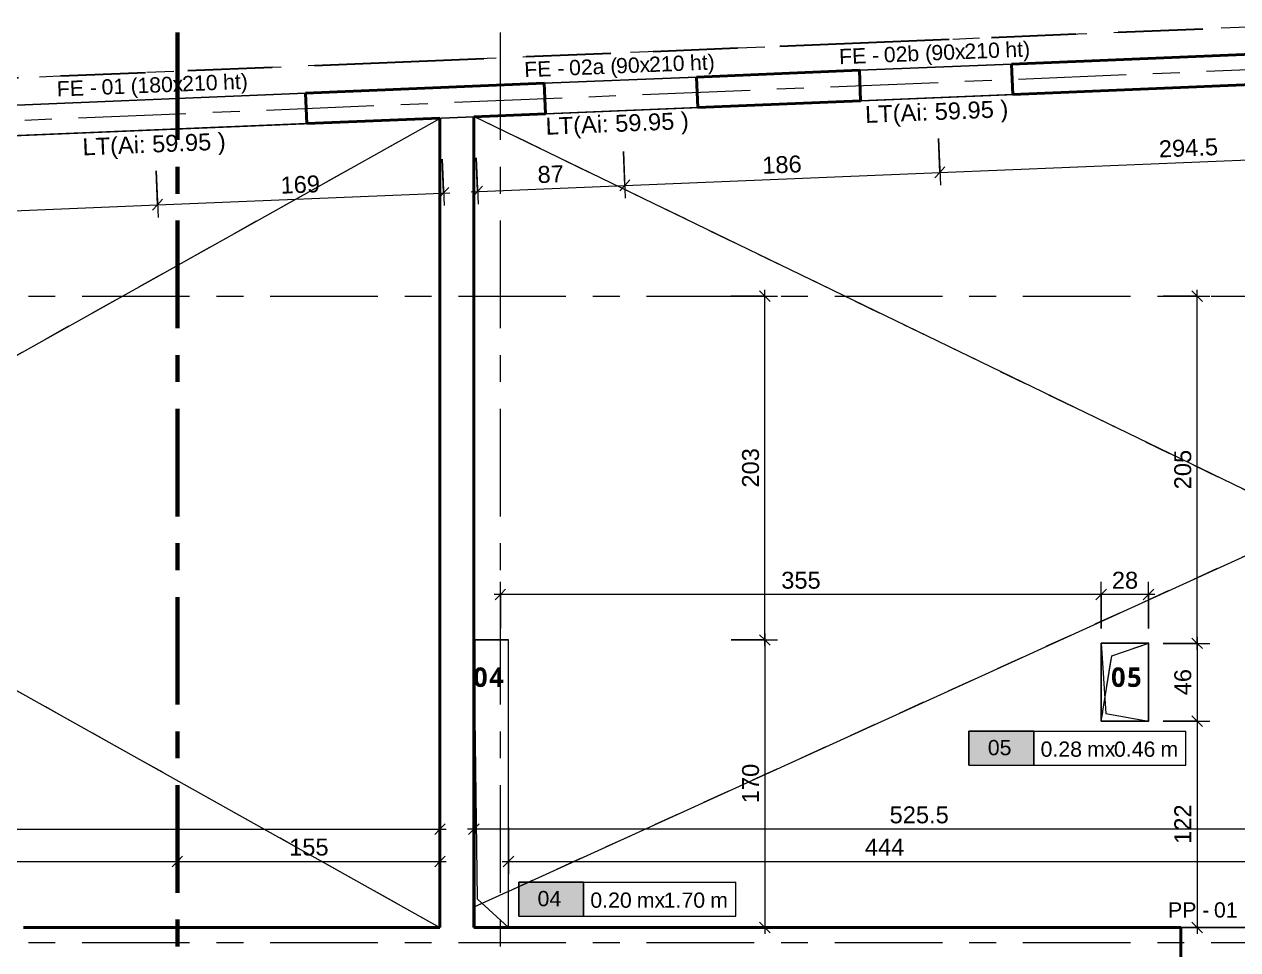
# Model space of a CAD drawing. Header units: metres. Extents: x 399 to 3028, y -427 to 863.
# Drawn here: x 412.21 to 419.37, y -388.79 to -383.32 of the extents above; entities that cross this region are included whole.
import ezdxf

# ---------------------------------------------------------------- set-up
doc = ezdxf.new("R2010")
doc.units = ezdxf.units.M
for name, pattern in [('Double tiret', [2.75, 1, -0.25, 0.5, -0.25, 0.5, -0.25]), ('Ligne de quadrillage', [1.11125, 0.635, -0.15875, 0.15875, -0.15875]), ('Tiret', [0.3175, 0.15875, -0.15875])]:
    doc.linetypes.add(name, pattern=pattern)
for name, color, linetype, lineweight in [('02-Gaines numerotées_Stylo_No__83', 7, 'Continuous', 18), ('A-ANNO-DIMS', 211, 'Continuous', 9), ('A-ANNO-DIMS-50', 211, 'Continuous', 9), ('A-DETL', 90, 'Continuous', 18), ('A-DETL-GENF', 92, 'Continuous', 18), ('A-DOOR-IDEN', 31, 'Continuous', 18), ('A-FLOR', 192, 'Continuous', 18), ('A-GENM', 13, 'Continuous', 18), ('A-GENM-IDEN', 13, 'Continuous', 18), ('A-GLAZ-IDEN', 152, 'Continuous', 18), ('A-WALL', 113, 'Continuous', 18), ('G-ANNO-DIMS', 111, 'Continuous', 9), ('L-SITE', 91, 'Double tiret', 35), ('R_1 - Openings_dwg', 8, 'Continuous', 18), ('S-GRID', 1, 'Continuous', 9)]:
    doc.layers.add(name, color=color, linetype=linetype, lineweight=lineweight)
doc.styles.add('Arial', font='arial.ttf', dxfattribs={"height": 0.1})
doc.styles.add('Arial_6', font='arial.ttf', dxfattribs={"height": 0.09})
doc.styles.add('Malgun Gothic Semilight_B', font='', dxfattribs={"height": 0.115})
doc.styles.get('Malgun Gothic Semilight_B').set_extended_font_data('Malgun Gothic Semilight', bold=True)
doc.dimstyles.new('AES-_COTATION_1_50', dxfattribs={"dimscale": 0.3048, "dimtxt": 0.102026, "dimasz": 0.205052, "dimexe": 0.246063, "dimexo": 0.0625, "dimgap": 0.016404, "dimtad": 1, "dimdec": 1, "dimlfac": 100, "dimrnd": 0.5, "dimdsep": 46, "dimtxsty": 'Arial', "dimblk1": 'OBLIQUE', "dimblk2": 'OBLIQUE', "dimsah": 1, "dimcen": 0.09, "dimdle": 0.123031, "dimazin": 0, "dimtfac": 1, "dimtdec": 4, "dimtix": 1, "dimtmove": 0, "dimatfit": 3, "dimfxl": 0.656168, "dimfxlon": 1, "dimtvp": 1, "dimtolj": 1, "dimtzin": 0, "dimarcsym": 2})
doc.dimstyles.new('AES-_COTATION_1_50_2', dxfattribs={"dimscale": 0.3048, "dimtxt": 0.102026, "dimasz": 0.205052, "dimexe": 0.246063, "dimexo": 0.0625, "dimgap": 0.016404, "dimtad": 1, "dimdec": 1, "dimlfac": 100, "dimrnd": 0.5, "dimdsep": 46, "dimtxsty": 'Arial', "dimblk1": 'OBLIQUE', "dimblk2": 'OBLIQUE', "dimsah": 1, "dimcen": 0.09, "dimdle": 0.123031, "dimazin": 0, "dimtfac": 1, "dimtdec": 4, "dimtix": 1, "dimtmove": 0, "dimatfit": 3, "dimfxl": 0.656168, "dimfxlon": 1, "dimtvp": 1, "dimtolj": 1, "dimtzin": 0, "dimarcsym": 2})
doc.dimstyles.new('AES-_COTATION_1_50_3', dxfattribs={"dimscale": 0.3048, "dimtxt": 0.102026, "dimasz": 0.205052, "dimexe": 0.246063, "dimexo": 0.0625, "dimgap": 0.016404, "dimtad": 1, "dimdec": 1, "dimlfac": 100, "dimrnd": 0.5, "dimdsep": 46, "dimtxsty": 'Arial', "dimblk1": 'OBLIQUE', "dimblk2": 'OBLIQUE', "dimsah": 1, "dimcen": 0.09, "dimdle": 0.123031, "dimazin": 0, "dimtfac": 1, "dimtdec": 4, "dimtix": 1, "dimtmove": 0, "dimatfit": 3, "dimfxl": 0.656168, "dimfxlon": 1, "dimtvp": 1, "dimtolj": 1, "dimtzin": 0, "dimarcsym": 2})

# ---------------------------------------------------------------- blocks, each defined once
blk = doc.blocks.new('VAU_Réservation_Rectangulaire1 - VAU_Réservation_Rectangulaire-1301285-AES_EXE_BET_TZ_R_1_COF_0100-Plan coffrage PH R_1 Diffusion')
at = {"layer": 'A-DETL-GENF'}
for p, q in [((-0.14, 0.23), (-0.14, -0.23)), ((-0.14, 0.23), (0.14, 0.23)), ((0.14, 0.23), (-0.14, 0.23)), ((-0.14, 0.23), (-0.14, -0.23)), ((-0.112, 0.184), (0.14, 0.23)), ((0.14, 0.23), (0.14, -0.23)), ((-0.14, -0.23), (-0.112, 0.184)), ((-0.14, -0.23), (0.14, -0.23))]:
    blk.add_line(p, q, dxfattribs=at)
blk = doc.blocks.new('VAU_Réservation_Rectangulaire1 - VAU_Réservation_Rectangulaire-1301373-AES_EXE_BET_TZ_R_1_COF_0100-Plan coffrage PH R_1 Diffusion')
at = {"layer": 'A-DETL-GENF'}
for p, q in [((-0.1024, 0.8488), (0.1024, 0.8488)), ((0.1024, 0.8488), (-0.1024, 0.8488)), ((-0.1024, 0.8487), (-0.1024, -0.8488)), ((-0.1024, 0.8487), (-0.1024, -0.8488)), ((-0.0819, 0.679), (0.1022, 0.8487)), ((0.1024, 0.8487), (0.1024, -0.8488)), ((-0.1023, -0.8479), (-0.0819, 0.679)), ((-0.1024, -0.8488), (-0.1023, -0.8479)), ((-0.1023, -0.8488), (0.1024, -0.8488))]:
    blk.add_line(p, q, dxfattribs=at)
at = {"layer": 'A-GENM', "linetype": 'Tiret'}
blk.add_line((0.1023, 0.8487), (0.1024, 0.8488), dxfattribs=at)
blk = doc.blocks.new('Family - ___-883270-AES_EXE_BET_TZ_R_1_COF_0100-Plan coffrage PH R_1 Diffusion')
at = {"layer": 'A-DETL', "linetype": 'Tiret'}
blk.add_line((506.4718, -331.0937), (441.0484, -340.5755), dxfattribs=at)
at = {"layer": 'L-SITE'}
blk.add_line((506.4718, -331.0937), (441.0484, -340.5755), dxfattribs=at)
blk = doc.blocks.new('R_1 - Openings_dwg-817627-AES_EXE_BET_TZ_R_1_COF_0100-Plan coffrage PH R_1 Diffusion')
at = {"layer": '02-Gaines numerotées_Stylo_No__83', "flags": 128}
for points in [[(705.4782, -261.8755), (705.2041, -261.9326), (705.2979, -262.3829), (705.2792, -261.9918), (705.4782, -261.8755), (705.2041, -261.9326), (705.2979, -262.3829), (705.572, -262.3258)], [(701.7729, -262.6268), (701.5777, -262.6675), (701.9244, -264.3317), (702.1195, -264.2911)]]:
    blk.add_lwpolyline(points, close=True, dxfattribs=at)
at = {"layer": 'A-DETL', "linetype": 'Tiret', "flags": 128}
for points in [[(705.4782, -261.8755), (705.2041, -261.9326), (705.2979, -262.3829), (705.2792, -261.9918), (705.4782, -261.8755), (705.2041, -261.9326), (705.2979, -262.3829), (705.572, -262.3258)], [(701.7729, -262.6268), (701.5777, -262.6675), (701.9244, -264.3317), (702.1195, -264.2911)]]:
    blk.add_lwpolyline(points, close=True, dxfattribs=at)
at = {"layer": '02-Gaines numerotées_Stylo_No__83', "char_height": 0.115, "attachment_point": 1, "rotation": 11.76477, "line_spacing_factor": 1.113779, "style": 'Malgun Gothic Semilight_B'}
for s, insert, width in [('\\fMalgun Gothic Semilight|b1|i0|c178|p34|;0', (705.2897, -262.0602), 0.104512), ('\\fMalgun Gothic Semilight|b1|i0|c178|p34|;5', (705.3824, -262.0408), 0.104512), ('\\fMalgun Gothic Semilight|b1|i0|c178|p34|;0', (701.6017, -262.8282), 0.104512), ('\\fMalgun Gothic Semilight|b1|i0|c178|p34|;4', (701.6945, -262.8089), 0.109122)]:
    blk.add_mtext(s, dxfattribs=dict(at, insert=insert, width=width))
at = {"layer": 'A-DETL', "color": 7, "linetype": 'Tiret', "char_height": 0.115, "attachment_point": 1, "rotation": 11.76477, "line_spacing_factor": 1.113779, "style": 'Malgun Gothic Semilight_B'}
for s, insert, width in [('\\fMalgun Gothic Semilight|b1|i0|c178|p34|;0', (705.2897, -262.0602), 0.104512), ('\\fMalgun Gothic Semilight|b1|i0|c178|p34|;5', (705.3824, -262.0408), 0.104512), ('\\fMalgun Gothic Semilight|b1|i0|c178|p34|;0', (701.6017, -262.8282), 0.104512), ('\\fMalgun Gothic Semilight|b1|i0|c178|p34|;4', (701.6945, -262.8089), 0.109122)]:
    blk.add_mtext(s, dxfattribs=dict(at, insert=insert, width=width))
blk = doc.blocks.new('DIMBLOCK6-AES_EXE_BET_TZ_R_1_COF_0100-Plan coffrage PH R_1 Diffusion')
at = {"layer": 'A-ANNO-DIMS-50', "transparency": 16777216}
for p, q in [((412.9843, -384.188), (412.9956, -384.4628)), ((412.9925, -384.3879), (412.9843, -384.188)), ((409.5749, -384.3288), (409.5862, -384.6036)), ((409.5832, -384.5286), (409.5749, -384.3288)), ((412.9925, -384.3879), (413.0224, -384.3554)), ((409.5832, -384.5286), (412.9925, -384.3879)), ((412.9925, -384.3879), (412.9626, -384.4204)), ((409.5832, -384.5286), (409.6131, -384.4961)), ((409.5832, -384.5286), (409.5532, -384.5611))]:
    blk.add_line(p, q, dxfattribs=at)
at = {"layer": 'A-ANNO-DIMS-50', "color": 0, "transparency": 16777216, "insert": (411.167, -384.3283), "char_height": 0.1, "width": 0.276883, "attachment_point": 1, "rotation": 2.36405, "line_spacing_factor": 0.941778, "style": 'Arial'}
blk.add_mtext('341', dxfattribs=at)
blk = doc.blocks.new('_Oblique')
at = {"color": 0, "linetype": 'ByBlock', "lineweight": -2}
blk.add_line((-0.5, -0.5), (0.5, 0.5), dxfattribs=at)
blk = doc.blocks.new('DIMBLOCK7-AES_EXE_BET_TZ_R_1_COF_0100-Plan coffrage PH R_1 Diffusion')
at = {"layer": 'A-ANNO-DIMS-50', "transparency": 16777216}
for p, q in [((414.6734, -384.1183), (414.6847, -384.3931)), ((414.6816, -384.3181), (414.6734, -384.1183)), ((412.9843, -384.188), (412.9956, -384.4628)), ((412.9925, -384.3879), (412.9843, -384.188)), ((414.6816, -384.3181), (414.7116, -384.2856)), ((412.9925, -384.3879), (414.7191, -384.3166)), ((412.9925, -384.3879), (413.0224, -384.3554)), ((414.6816, -384.3181), (414.6517, -384.3507)), ((412.9925, -384.3879), (412.9626, -384.4204))]:
    blk.add_line(p, q, dxfattribs=at)
at = {"layer": 'A-ANNO-DIMS-50', "color": 0, "transparency": 16777216, "insert": (413.7162, -384.2231), "char_height": 0.1, "width": 0.276883, "attachment_point": 1, "rotation": 2.36405, "line_spacing_factor": 0.941778, "style": 'Arial'}
blk.add_mtext('169', dxfattribs=at)
blk = doc.blocks.new('DIMBLOCK8-AES_EXE_BET_TZ_R_1_COF_0100-Plan coffrage PH R_1 Diffusion')
at = {"layer": 'A-ANNO-DIMS-50', "transparency": 16777216}
for p, q in [((415.7432, -384.0741), (415.7545, -384.3489)), ((415.7514, -384.274), (415.7432, -384.0741)), ((414.8734, -384.1101), (414.8847, -384.3848)), ((414.8817, -384.3099), (414.8734, -384.1101)), ((414.8442, -384.3114), (415.7514, -384.274)), ((414.8817, -384.3099), (414.8517, -384.3424)), ((414.8817, -384.3099), (414.9116, -384.2774)), ((415.7514, -384.274), (415.7215, -384.3065)), ((415.7514, -384.274), (415.7814, -384.2415))]:
    blk.add_line(p, q, dxfattribs=at)
at = {"layer": 'A-ANNO-DIMS-50', "color": 0, "transparency": 16777216, "insert": (415.2341, -384.1604), "char_height": 0.1, "width": 0.184588, "attachment_point": 1, "rotation": 2.36405, "line_spacing_factor": 0.941778, "style": 'Arial'}
blk.add_mtext('87', dxfattribs=at)
blk = doc.blocks.new('DIMBLOCK9-AES_EXE_BET_TZ_R_1_COF_0100-Plan coffrage PH R_1 Diffusion')
at = {"layer": 'A-ANNO-DIMS-50', "transparency": 16777216}
for p, q in [((417.6038, -383.9973), (417.6152, -384.2721)), ((417.6121, -384.1972), (417.6038, -383.9973)), ((415.7432, -384.0741), (415.7545, -384.3489)), ((415.7514, -384.274), (415.7432, -384.0741)), ((417.6121, -384.1972), (417.642, -384.1646)), ((415.7514, -384.274), (417.6121, -384.1972)), ((417.6121, -384.1972), (417.5821, -384.2297)), ((415.7514, -384.274), (415.7215, -384.3065)), ((415.7514, -384.274), (415.7814, -384.2415))]:
    blk.add_line(p, q, dxfattribs=at)
at = {"layer": 'A-ANNO-DIMS-50', "color": 0, "transparency": 16777216, "insert": (416.5609, -384.1056), "char_height": 0.1, "width": 0.276883, "attachment_point": 1, "rotation": 2.36405, "line_spacing_factor": 0.941778, "style": 'Arial'}
blk.add_mtext('186', dxfattribs=at)
blk = doc.blocks.new('DIMBLOCK10-AES_EXE_BET_TZ_R_1_COF_0100-Plan coffrage PH R_1 Diffusion')
at = {"layer": 'A-ANNO-DIMS-50', "transparency": 16777216}
for p, q in [((420.5439, -383.876), (420.5553, -384.1507)), ((420.5522, -384.0758), (420.5439, -383.876)), ((417.6038, -383.9973), (417.6152, -384.2721)), ((417.6121, -384.1972), (417.6038, -383.9973)), ((417.6121, -384.1972), (420.5522, -384.0758)), ((420.5522, -384.0758), (420.5223, -384.1083)), ((420.5522, -384.0758), (420.5821, -384.0433)), ((417.6121, -384.1972), (417.642, -384.1646)), ((417.6121, -384.1972), (417.5821, -384.2297))]:
    blk.add_line(p, q, dxfattribs=at)
at = {"layer": 'A-ANNO-DIMS-50', "color": 0, "transparency": 16777216, "insert": (418.9033, -384.0089), "char_height": 0.1, "width": 0.416266, "attachment_point": 1, "rotation": 2.36405, "line_spacing_factor": 0.941778, "style": 'Arial'}
blk.add_mtext('294.5', dxfattribs=at)
blk = doc.blocks.new('DIMBLOCK16-AES_EXE_BET_TZ_R_1_COF_0100-Plan coffrage PH R_1 Diffusion')
at = {"layer": 'A-ANNO-DIMS-50', "transparency": 16777216}
for p, q in [((415.0648, -388.0656), (415.0648, -388.3406)), ((415.0648, -388.2656), (415.0648, -388.0656)), ((415.0648, -388.2656), (415.096, -388.2343)), ((419.5043, -388.4655), (419.5043, -388.1905)), ((419.5043, -388.2655), (419.5356, -388.2342)), ((415.0273, -388.2656), (419.5043, -388.2655)), ((415.0648, -388.2656), (415.0335, -388.2968)), ((419.5043, -388.2655), (419.4731, -388.2967)), ((419.5043, -388.2655), (419.5043, -388.4655))]:
    blk.add_line(p, q, dxfattribs=at)
at = {"layer": 'A-ANNO-DIMS-50', "color": 0, "transparency": 16777216, "insert": (417.1692, -388.1307), "char_height": 0.1, "width": 0.276883, "attachment_point": 1, "rotation": 0.00085, "line_spacing_factor": 0.941778, "style": 'Arial'}
blk.add_mtext('444', dxfattribs=at)
blk = doc.blocks.new('DIMBLOCK29-AES_EXE_BET_TZ_R_1_COF_0100-Plan coffrage PH R_1 Diffusion')
at = {"layer": 'A-ANNO-DIMS-50', "transparency": 16777216}
for p, q in [((413.1093, -388.0656), (413.1093, -388.3406)), ((413.1093, -388.2656), (413.1093, -388.0656)), ((413.1093, -388.2656), (413.1405, -388.2343)), ((414.66, -388.4656), (414.66, -388.1906)), ((414.66, -388.2656), (414.6913, -388.2343)), ((413.0718, -388.2656), (414.6975, -388.2656)), ((413.1093, -388.2656), (413.078, -388.2968)), ((414.66, -388.2656), (414.6288, -388.2968)), ((414.66, -388.2656), (414.66, -388.4656))]:
    blk.add_line(p, q, dxfattribs=at)
at = {"layer": 'A-ANNO-DIMS-50', "color": 0, "transparency": 16777216, "insert": (413.7693, -388.1308), "char_height": 0.1, "width": 0.276883, "attachment_point": 1, "rotation": 0.00085, "line_spacing_factor": 0.941778, "style": 'Arial'}
blk.add_mtext('155', dxfattribs=at)
blk = doc.blocks.new('DIMBLOCK31-AES_EXE_BET_TZ_R_1_COF_0100-Plan coffrage PH R_1 Diffusion')
at = {"layer": 'A-ANNO-DIMS-50', "transparency": 16777216}
for p, q in [((413.1093, -388.0656), (413.1093, -388.3406)), ((413.1093, -388.2656), (413.1093, -388.0656)), ((408.9688, -388.4656), (408.9688, -388.1906)), ((408.9688, -388.2656), (409, -388.2344)), ((413.1093, -388.2656), (413.1405, -388.2343)), ((408.9688, -388.2656), (408.9375, -388.2969)), ((408.9688, -388.2656), (413.1468, -388.2656)), ((408.9688, -388.2656), (408.9688, -388.4656)), ((413.1093, -388.2656), (413.078, -388.2968))]:
    blk.add_line(p, q, dxfattribs=at)
at = {"layer": 'A-ANNO-DIMS-50', "color": 0, "transparency": 16777216, "insert": (410.9237, -388.1308), "char_height": 0.1, "width": 0.276883, "attachment_point": 1, "rotation": 0.00085, "line_spacing_factor": 0.941778, "style": 'Arial'}
blk.add_mtext('414', dxfattribs=at)
blk = doc.blocks.new('ETQ_SOL_Rectangulaire - RSV_Rect_HZ-1265007-AES_EXE_BET_TZ_R_1_COF_0100-Plan coffrage PH R_1 Diffusion')
at = {"layer": 'A-GENM-IDEN', "lineweight": 9}
blk.add_hatch(color=256, dxfattribs=at).paths.add_polyline_path([(0, -0.002), (-0.00765, -0.002), (-0.00765, 0.002), (0, 0.002)])
at = {"layer": 'A-GENM-IDEN'}
for p, q in [((-0.00765, -0.002), (-0.00765, 0.002)), ((-0.00765, 0.002), (0.01798, 0.002)), ((0, 0.002), (-0.00765, 0.002)), ((-0.00765, 0.002), (-0.00765, -0.002)), ((0, 0.002), (0, -0.002)), ((0, -0.002), (0, 0.002)), ((0.01798, -0.002), (0.01798, 0.002)), ((-0.00765, -0.002), (0.01798, -0.002)), ((-0.00765, -0.002), (0, -0.002))]:
    blk.add_line(p, q, dxfattribs=at)
blk = doc.blocks.new('DIMBLOCK674-AES_EXE_BET_TZ_R_1_COF_0100-Plan coffrage PH R_1 Diffusion')
at = {"layer": 'A-ANNO-DIMS-50', "transparency": 16777216}
for p, q in [((414.66, -387.8752), (414.66, -388.1502)), ((414.66, -388.0752), (414.66, -387.8752)), ((404.661, -388.2752), (404.661, -388.0002)), ((404.6235, -388.0752), (414.6975, -388.0752)), ((404.661, -388.0752), (404.6297, -388.1065)), ((404.661, -388.0752), (404.6922, -388.044)), ((404.661, -388.0752), (404.661, -388.2752)), ((414.66, -388.0752), (414.6288, -388.1065)), ((414.66, -388.0752), (414.6913, -388.044))]:
    blk.add_line(p, q, dxfattribs=at)
at = {"layer": 'A-ANNO-DIMS-50', "color": 0, "transparency": 16777216, "insert": (409.5067, -387.9404), "char_height": 0.1, "width": 0.369177, "attachment_point": 1, "line_spacing_factor": 0.941778, "style": 'Arial'}
blk.add_mtext('1000', dxfattribs=at)
blk = doc.blocks.new('DIMBLOCK675-AES_EXE_BET_TZ_R_1_COF_0100-Plan coffrage PH R_1 Diffusion')
at = {"layer": 'A-ANNO-DIMS-50', "transparency": 16777216}
for p, q in [((414.86, -388.2751), (414.86, -388.0001)), ((420.1174, -388.275), (420.1174, -388)), ((420.1549, -388.075), (414.8225, -388.0751)), ((414.86, -388.0751), (414.8288, -388.1063)), ((414.86, -388.0751), (414.8913, -388.0438)), ((414.86, -388.0751), (414.86, -388.2751)), ((420.1174, -388.075), (420.0861, -388.1063)), ((420.1174, -388.075), (420.1486, -388.0438)), ((420.1174, -388.075), (420.1174, -388.275))]:
    blk.add_line(p, q, dxfattribs=at)
at = {"layer": 'A-ANNO-DIMS-50', "color": 0, "transparency": 16777216, "insert": (417.3153, -387.9402), "char_height": 0.1, "width": 0.416266, "attachment_point": 1, "rotation": 0.00085, "line_spacing_factor": 0.941778, "style": 'Arial'}
blk.add_mtext('525.5', dxfattribs=at)
blk = doc.blocks.new('DIMBLOCK676-AES_EXE_BET_TZ_R_1_COF_0100-Plan coffrage PH R_1 Diffusion')
at = {"layer": 'A-ANNO-DIMS-50', "transparency": 16777216}
for p, q in [((416.3788, -386.9576), (416.6538, -386.9576)), ((416.5788, -386.9576), (416.3788, -386.9576)), ((416.5788, -386.9576), (416.5475, -386.9264)), ((416.5788, -386.9201), (416.5788, -388.6926)), ((416.5788, -386.9576), (416.61, -386.9889)), ((416.7788, -388.6551), (416.5038, -388.6551)), ((416.5788, -388.6551), (416.5475, -388.6239)), ((416.5788, -388.6551), (416.61, -388.6864)), ((416.5788, -388.6551), (416.7788, -388.6551))]:
    blk.add_line(p, q, dxfattribs=at)
at = {"layer": 'A-ANNO-DIMS-50', "color": 0, "transparency": 16777216, "insert": (416.444, -387.9217), "char_height": 0.1, "width": 0.276883, "attachment_point": 1, "rotation": 90, "line_spacing_factor": 0.941778, "style": 'Arial'}
blk.add_mtext('170', dxfattribs=at)
blk = doc.blocks.new('DIMBLOCK677-AES_EXE_BET_TZ_R_1_COF_0100-Plan coffrage PH R_1 Diffusion')
at = {"layer": 'A-ANNO-DIMS-50', "transparency": 16777216}
for p, q in [((419.1314, -386.9776), (419.1001, -386.9463)), ((419.1314, -386.9401), (419.1314, -387.4375)), ((418.9314, -386.9776), (419.2064, -386.9776)), ((419.1314, -386.9776), (418.9314, -386.9776)), ((419.1314, -386.9776), (419.1626, -387.0088)), ((418.9314, -387.4375), (419.2064, -387.4375)), ((419.1314, -387.4375), (418.9314, -387.4375)), ((419.1314, -387.4375), (419.1001, -387.4063)), ((419.1314, -387.4375), (419.1626, -387.4688))]:
    blk.add_line(p, q, dxfattribs=at)
at = {"layer": 'A-ANNO-DIMS-50', "color": 0, "transparency": 16777216, "insert": (418.9965, -387.2844), "char_height": 0.1, "width": 0.184588, "attachment_point": 1, "rotation": 90, "line_spacing_factor": 0.941778, "style": 'Arial'}
blk.add_mtext('46', dxfattribs=at)
blk = doc.blocks.new('DIMBLOCK678-AES_EXE_BET_TZ_R_1_COF_0100-Plan coffrage PH R_1 Diffusion')
at = {"layer": 'A-ANNO-DIMS-50', "transparency": 16777216}
for p, q in [((418.9314, -387.4375), (419.2064, -387.4375)), ((419.1314, -387.4375), (418.9314, -387.4375)), ((419.1314, -387.4375), (419.1001, -387.4063)), ((419.1314, -387.4375), (419.1314, -388.6925)), ((419.1314, -387.4375), (419.1626, -387.4688)), ((419.3314, -388.655), (419.0564, -388.655)), ((419.1314, -388.655), (419.1001, -388.6238)), ((419.1314, -388.655), (419.1626, -388.6863)), ((419.1314, -388.655), (419.3314, -388.655))]:
    blk.add_line(p, q, dxfattribs=at)
at = {"layer": 'A-ANNO-DIMS-50', "color": 0, "transparency": 16777216, "insert": (418.9966, -388.1616), "char_height": 0.1, "width": 0.276883, "attachment_point": 1, "rotation": 90, "line_spacing_factor": 0.941778, "style": 'Arial'}
blk.add_mtext('122', dxfattribs=at)
blk = doc.blocks.new('DIMBLOCK679-AES_EXE_BET_TZ_R_1_COF_0100-Plan coffrage PH R_1 Diffusion')
at = {"layer": 'A-ANNO-DIMS-50', "transparency": 16777216}
for p, q in [((416.3787, -384.928), (416.6537, -384.9279)), ((416.5787, -384.928), (416.3787, -384.928)), ((416.5787, -384.928), (416.5475, -384.8967)), ((416.5788, -386.9951), (416.5787, -384.8905)), ((416.5787, -384.928), (416.61, -384.9592)), ((416.3788, -386.9576), (416.6538, -386.9576)), ((416.5788, -386.9576), (416.3788, -386.9576)), ((416.5788, -386.9576), (416.5475, -386.9264)), ((416.5788, -386.9576), (416.61, -386.9889))]:
    blk.add_line(p, q, dxfattribs=at)
at = {"layer": 'A-ANNO-DIMS-50', "color": 0, "transparency": 16777216, "insert": (416.4439, -386.0581), "char_height": 0.1, "width": 0.276883, "attachment_point": 1, "rotation": 90, "line_spacing_factor": 0.941778, "style": 'Arial'}
blk.add_mtext('203', dxfattribs=at)
blk = doc.blocks.new('DIMBLOCK680-AES_EXE_BET_TZ_R_1_COF_0100-Plan coffrage PH R_1 Diffusion')
at = {"layer": 'A-ANNO-DIMS-50', "transparency": 16777216}
for p, q in [((418.5647, -386.8896), (418.5647, -386.6146)), ((418.5647, -386.6896), (418.596, -386.6584)), ((418.8448, -386.8896), (418.8447, -386.6146)), ((418.8447, -386.6896), (418.876, -386.6584)), ((418.5647, -386.6896), (418.5335, -386.7209)), ((418.8822, -386.6896), (418.5647, -386.6896)), ((418.5647, -386.6896), (418.5647, -386.8896)), ((418.8447, -386.6896), (418.8135, -386.7209)), ((418.8447, -386.6896), (418.8448, -386.8896))]:
    blk.add_line(p, q, dxfattribs=at)
at = {"layer": 'A-ANNO-DIMS-50', "color": 0, "transparency": 16777216, "insert": (418.6278, -386.5548), "char_height": 0.1, "width": 0.184588, "attachment_point": 1, "rotation": 0.00085, "line_spacing_factor": 0.941778, "style": 'Arial'}
blk.add_mtext('28', dxfattribs=at)
blk = doc.blocks.new('DIMBLOCK681-AES_EXE_BET_TZ_R_1_COF_0100-Plan coffrage PH R_1 Diffusion')
at = {"layer": 'A-ANNO-DIMS-50', "transparency": 16777216}
for p, q in [((415.0167, -386.8897), (415.0167, -386.6147)), ((415.0167, -386.6897), (415.048, -386.6584)), ((418.5647, -386.8896), (418.5647, -386.6146)), ((418.5647, -386.6896), (418.596, -386.6584)), ((418.5647, -386.6896), (414.9792, -386.6897)), ((415.0167, -386.6897), (414.9855, -386.7209)), ((415.0167, -386.6897), (415.0167, -386.8897)), ((418.5647, -386.6896), (418.5335, -386.7209)), ((418.5647, -386.6896), (418.5647, -386.8896))]:
    blk.add_line(p, q, dxfattribs=at)
at = {"layer": 'A-ANNO-DIMS-50', "color": 0, "transparency": 16777216, "insert": (416.6754, -386.5548), "char_height": 0.1, "width": 0.276883, "attachment_point": 1, "rotation": 0.00085, "line_spacing_factor": 0.941778, "style": 'Arial'}
blk.add_mtext('355', dxfattribs=at)
blk = doc.blocks.new('DIMBLOCK720-AES_EXE_BET_TZ_R_1_COF_0100-Plan coffrage PH R_1 Diffusion')
at = {"layer": 'A-ANNO-DIMS-50', "transparency": 16777216}
for p, q in [((418.9313, -384.928), (419.2063, -384.9279)), ((419.1313, -384.928), (418.9313, -384.928)), ((419.1313, -384.928), (419.1001, -384.8967)), ((419.1314, -387.0151), (419.1313, -384.8905)), ((419.1313, -384.928), (419.1626, -384.9592)), ((419.1314, -386.9776), (419.1001, -386.9463)), ((418.9314, -386.9776), (419.2064, -386.9776)), ((419.1314, -386.9776), (418.9314, -386.9776)), ((419.1314, -386.9776), (419.1626, -387.0088))]:
    blk.add_line(p, q, dxfattribs=at)
at = {"layer": 'A-ANNO-DIMS-50', "color": 0, "transparency": 16777216, "insert": (418.9965, -386.0681), "char_height": 0.1, "width": 0.276883, "attachment_point": 1, "rotation": 90, "line_spacing_factor": 0.941778, "style": 'Arial'}
blk.add_mtext('205', dxfattribs=at)

msp = doc.modelspace()

# ---------------------------------------------------------------- linework, layer by layer
at = {"layer": 'A-DETL', "color": 51}
for p, q in [((410.3908, -386.2661), (414.6634, -383.8764)), ((419.828, -386.2733), (414.8634, -383.8681)), ((410.3908, -386.2661), (414.66, -388.6552)), ((419.828, -386.2733), (415.0648, -388.442)), ((415.0547, -388.4466), (414.8601, -388.5352)), ((415.0648, -388.442), (415.0547, -388.4466))]:
    msp.add_line(p, q, dxfattribs=at)
at = {"layer": 'A-DETL', "linetype": 'Tiret'}
for p, q in [((410.3908, -386.2661), (414.6634, -383.8764)), ((419.828, -386.2733), (414.8634, -383.8681)), ((410.3908, -386.2661), (414.66, -388.6552)), ((419.828, -386.2733), (414.8601, -388.5352))]:
    msp.add_line(p, q, dxfattribs=at)
at = {"layer": 'A-FLOR', "color": 31, "lineweight": 25}
for p, q in [((414.86, -383.8683), (425.4638, -383.4305)), ((405.4543, -384.2566), (414.86, -383.8683))]:
    msp.add_line(p, q, dxfattribs=at)
at = {"layer": 'A-WALL', "color": 2, "lineweight": 50}
for p, q in [((418.036, -383.557), (419.6273, -383.4913)), ((416.1754, -383.6338), (417.1368, -383.5941)), ((417.1368, -383.5941), (417.1442, -383.774)), ((418.0435, -383.7368), (418.036, -383.557)), ((416.1828, -383.8136), (416.1754, -383.6338)), ((413.8661, -383.7291), (415.2762, -383.6709)), ((413.8735, -383.909), (413.8661, -383.7291)), ((415.2762, -383.6709), (415.2836, -383.8508)), ((419.6347, -383.6711), (418.0435, -383.7368)), ((417.1442, -383.774), (416.1828, -383.8136)), ((414.66, -383.8765), (413.8735, -383.909)), ((414.66, -388.6552), (414.66, -383.8765)), ((415.2836, -383.8508), (414.86, -383.8683)), ((414.86, -383.8683), (414.86, -388.6552)), ((412.2006, -388.6553), (414.66, -388.6552)), ((414.86, -388.6552), (415.0646, -388.6552)), ((415.0648, -388.6552), (419.0343, -388.655)), ((419.0343, -388.655), (419.0344, -388.835))]:
    msp.add_line(p, q, dxfattribs=at)
at = {"layer": 'A-WALL', "color": 3, "lineweight": 25}
for p, q in [((418.036, -383.557), (417.1368, -383.5941)), ((416.1754, -383.6338), (415.2762, -383.6709)), ((413.8661, -383.7291), (412.0676, -383.8034)), ((417.1442, -383.774), (418.0435, -383.7368)), ((415.2836, -383.8508), (416.1828, -383.8136)), ((412.075, -383.9832), (413.8735, -383.909)), ((419.9743, -388.655), (419.0343, -388.655))]:
    msp.add_line(p, q, dxfattribs=at)
at = {"layer": 'G-ANNO-DIMS'}
msp.add_line((419.2036, -388.655), (419.2036, -388.655), dxfattribs=at)
msp.add_line((419.2036, -388.655), (419.2036, -388.655), dxfattribs=at)
at = {"layer": 'S-GRID', "linetype": 'Ligne de quadrillage', "lineweight": 100}
msp.add_line((413.1098, -424.0103), (413.1092, -380.1749), dxfattribs=at)
at = {"layer": 'S-GRID', "linetype": 'Ligne de quadrillage'}
for p, q in [((415.0167, -424.0103), (415.0167, -380.1749)), ((402.5329, -384.2872), (470.4951, -381.4814)), ((402.5455, -384.928), (470.4951, -384.928)), ((402.5455, -388.7449), (470.4951, -388.7439))]:
    msp.add_line(p, q, dxfattribs=at)

# ---------------------------------------------------------------- block references
at = {"layer": 'A-GENM', "linetype": 'Tiret', "extrusion": (0, 0, -1), "rotation": 179.9991493376243}
msp.add_blockref('VAU_Réservation_Rectangulaire1 - VAU_Réservation_Rectangulaire-1301373-AES_EXE_BET_TZ_R_1_COF_0100-Plan coffrage PH R_1 Diffusion', (-414.9624, -387.8064), dxfattribs=at)
at = {"layer": 'A-GENM', "extrusion": (0, 0, -1), "rotation": 179.9991493376243}
msp.add_blockref('VAU_Réservation_Rectangulaire1 - VAU_Réservation_Rectangulaire-1301285-AES_EXE_BET_TZ_R_1_COF_0100-Plan coffrage PH R_1 Diffusion', (-418.7048, -387.2075), dxfattribs=at)
at = {"layer": 'A-GENM-IDEN', "xscale": 49.99999999999996, "yscale": 49.99999999999996, "zscale": 49.99999999999996}
for p in [(418.1664, -387.5961), (415.5074, -388.4876)]:
    msp.add_blockref('ETQ_SOL_Rectangulaire - RSV_Rect_HZ-1265007-AES_EXE_BET_TZ_R_1_COF_0100-Plan coffrage PH R_1 Diffusion', p, dxfattribs=at)
at = {"layer": 'L-SITE', "linetype": 'Tiret', "lineweight": 18, "rotation": 354.117617010805}
msp.add_blockref('Family - ___-883270-AES_EXE_BET_TZ_R_1_COF_0100-Plan coffrage PH R_1 Diffusion', (0, 0), dxfattribs=at)
at = {"layer": 'R_1 - Openings_dwg', "color": 92, "linetype": 'Tiret', "rotation": 348.2360846844102}
msp.add_blockref('R_1 - Openings_dwg-817627-AES_EXE_BET_TZ_R_1_COF_0100-Plan coffrage PH R_1 Diffusion', (-218.4239, 13.2301), dxfattribs=at)

# ---------------------------------------------------------------- texts
at = {"layer": 'A-DOOR-IDEN', "lineweight": 9, "char_height": 0.09, "attachment_point": 1, "style": 'Arial_6'}
for s, insert, width in [('PP - ', (418.9596, -388.5066), 0.328692), ('01', (419.2308, -388.5066), 0.168354)]:
    msp.add_mtext(s, dxfattribs=dict(at, insert=insert, width=width))
at = {"layer": 'A-GENM-IDEN', "lineweight": 9, "char_height": 0.09, "attachment_point": 1, "style": 'Arial_6'}
for s, insert, width in [('05', (417.8952, -387.5482), 0.168354), ('0.28 ', (418.2069, -387.5573), 0.3327), ('mx', (418.4814, -387.5573), 0.192405), ('0.46 ', (418.6402, -387.5573), 0.3327), ('\\fArial|b0|i0|c178|p34|;m', (418.9147, -387.5573), 0.124262), ('04', (415.2362, -388.4397), 0.168354), ('0.20 ', (415.5479, -388.4488), 0.3327), ('mx', (415.8224, -388.4488), 0.192405), ('1.70 ', (415.9812, -388.4488), 0.3327), ('\\fArial|b0|i0|c178|p34|;m', (416.2557, -388.4488), 0.124262)]:
    msp.add_mtext(s, dxfattribs=dict(at, insert=insert, width=width))
at = {"layer": 'A-GLAZ-IDEN', "lineweight": 9, "char_height": 0.09, "attachment_point": 1, "rotation": 2.36405, "style": 'Arial_6'}
for s, insert, width in [('02', (417.2792, -383.4576), 0.168354), ('b (', (417.418, -383.4519), 0.172363), ('90', (417.5601, -383.446), 0.168354), ('210 ', (417.755, -383.4379), 0.292616), ('ht)', (417.9963, -383.428), 0.172363), ('a (', (415.5591, -383.5286), 0.168354), ('90', (415.6979, -383.5229), 0.168354), ('210 ', (415.8928, -383.5148), 0.292616), ('ht)', (416.1341, -383.5049), 0.172363), ('FE - ', (417.0148, -383.4685), 0.320675), ('\\fArial|b0|i0|c178|p34|;x', (417.6989, -383.4403), 0.068143), ('FE - ', (415.1559, -383.5452), 0.320675), ('02', (415.4203, -383.5343), 0.168354), ('\\fArial|b0|i0|c178|p34|;x', (415.8367, -383.5171), 0.068143), ('FE - ', (412.3953, -383.6592), 0.320675), ('01 ', (412.6596, -383.6483), 0.208439), ('\\fArial|b0|i0|c178|p34|;(', (412.8315, -383.6412), 0.048101), ('180', (412.8711, -383.6396), 0.252532), ('\\fArial|b0|i0|c178|p34|;x', (413.0793, -383.631), 0.068143), ('210 ', (413.1355, -383.6287), 0.292616), ('ht)', (413.3767, -383.6187), 0.172363)]:
    msp.add_mtext(s, dxfattribs=dict(at, insert=insert, width=width))
at = {"layer": 'G-ANNO-DIMS', "char_height": 0.1, "width": 1.011239, "attachment_point": 1, "rotation": 2.36405, "line_spacing_factor": 0.941778, "style": 'Arial'}
for insert in [(417.1684, -383.8052), (415.2816, -383.875), (412.5468, -383.9967)]:
    msp.add_mtext('LT(Ai: 59.95 )', dxfattribs=dict(at, insert=insert))

# ---------------------------------------------------------------- dimensions: what is measured, and where the dimension line sits
at = {"layer": 'A-ANNO-DIMS'}
for base, p1, p2, angle, dimstyle, override, picture, middle in [((420.5522, -384.0758), (417.6038, -383.9973), (420.5439, -383.876), 2.36405, 'AES-_COTATION_1_50', {"dimpost": '<>', "dimfxl": 2.942618}, 'DIMBLOCK10-AES_EXE_BET_TZ_R_1_COF_0100-Plan coffrage PH R_1 Diffusion', (419.0798, -384.0805)), ((417.6121, -384.1972), (415.7432, -384.0741), (417.6038, -383.9973), 2.36405, 'AES-_COTATION_1_50', {"dimpost": '<>', "dimfxl": 1.862232}, 'DIMBLOCK9-AES_EXE_BET_TZ_R_1_COF_0100-Plan coffrage PH R_1 Diffusion', (416.6794, -384.1796)), ((415.7514, -384.274), (414.8734, -384.1101), (415.7432, -384.0741), 2.36405, 'AES-_COTATION_1_50', {"dimpost": '<>', "dimfxl": 0.870518}, 'DIMBLOCK8-AES_EXE_BET_TZ_R_1_COF_0100-Plan coffrage PH R_1 Diffusion', (415.3142, -384.2359)), ((414.6816, -384.3181), (412.9843, -384.188), (414.6734, -384.1183), 2.36405, 'AES-_COTATION_1_50', {"dimpost": '<>', "dimfxl": 1.690585}, 'DIMBLOCK7-AES_EXE_BET_TZ_R_1_COF_0100-Plan coffrage PH R_1 Diffusion', (413.8348, -384.297)), ((412.9925, -384.3879), (409.5749, -384.3288), (412.9843, -384.188), 2.36405, 'AES-_COTATION_1_50', {"dimpost": '<>', "dimfxl": 3.412252}, 'DIMBLOCK6-AES_EXE_BET_TZ_R_1_COF_0100-Plan coffrage PH R_1 Diffusion', (411.2855, -384.4022)), ((416.5787, -384.928), (416.3788, -386.9576), (416.3787, -384.928), 270.00085, 'AES-_COTATION_1_50_2', {"dimpost": '<>', "dimfxl": 2.029657}, 'DIMBLOCK679-AES_EXE_BET_TZ_R_1_COF_0100-Plan coffrage PH R_1 Diffusion', (416.6348, -385.9428)), ((419.1313, -384.928), (418.9314, -386.9776), (418.9313, -384.928), 270.00085, 'AES-_COTATION_1_50_3', {"dimpost": '<>', "dimfxl": 2.049619}, 'DIMBLOCK720-AES_EXE_BET_TZ_R_1_COF_0100-Plan coffrage PH R_1 Diffusion', (419.1874, -385.9528)), ((415.0167, -386.6897), (418.5647, -386.8896), (415.0167, -386.8897), 0.00085, 'AES-_COTATION_1_50_3', {"dimpost": '<>', "dimfxl": 3.548038}, 'DIMBLOCK681-AES_EXE_BET_TZ_R_1_COF_0100-Plan coffrage PH R_1 Diffusion', (416.7907, -386.6336)), ((418.5647, -386.6896), (418.8448, -386.8896), (418.5647, -386.8896), 0.00085, 'AES-_COTATION_1_50_2', {"dimpost": '<>', "dimfxl": 0.280006}, 'DIMBLOCK680-AES_EXE_BET_TZ_R_1_COF_0100-Plan coffrage PH R_1 Diffusion', (418.7047, -386.6336)), ((416.5788, -388.6551), (416.3788, -386.9576), (416.7788, -388.6551), 270.00085, 'AES-_COTATION_1_50_2', {"dimpost": '<>', "dimfxl": 1.744001}, 'DIMBLOCK676-AES_EXE_BET_TZ_R_1_COF_0100-Plan coffrage PH R_1 Diffusion', (416.6348, -387.8064)), ((419.1314, -387.4375), (418.9314, -386.9776), (418.9314, -387.4375), 270.00085, 'AES-_COTATION_1_50_2', {"dimpost": '<>', "dimfxl": 0.459931}, 'DIMBLOCK677-AES_EXE_BET_TZ_R_1_COF_0100-Plan coffrage PH R_1 Diffusion', (419.1874, -387.2075)), ((419.1314, -388.655), (418.9314, -387.4375), (419.3314, -388.655), 270.00085, 'AES-_COTATION_1_50_2', {"dimpost": '<>', "dimfxl": 1.281554}, 'DIMBLOCK678-AES_EXE_BET_TZ_R_1_COF_0100-Plan coffrage PH R_1 Diffusion', (419.1866, -388.0463)), ((414.86, -388.0751), (420.1174, -388.275), (414.86, -388.2751), 0.00085, 'AES-_COTATION_1_50_2', {"dimpost": '<>', "dimfxl": 5.25735}, 'DIMBLOCK675-AES_EXE_BET_TZ_R_1_COF_0100-Plan coffrage PH R_1 Diffusion', (417.4887, -388.019)), ((413.1093, -388.2656), (408.9688, -388.4656), (413.1093, -388.0656), 0.00085, 'AES-_COTATION_1_50', {"dimpost": '<>', "dimfxl": 4.159815}, 'DIMBLOCK31-AES_EXE_BET_TZ_R_1_COF_0100-Plan coffrage PH R_1 Diffusion', (411.039, -388.2104)), ((414.66, -388.2656), (413.1093, -388.0656), (414.66, -388.4656), 0.00085, 'AES-_COTATION_1_50', {"dimpost": '<>', "dimfxl": 1.601497}, 'DIMBLOCK29-AES_EXE_BET_TZ_R_1_COF_0100-Plan coffrage PH R_1 Diffusion', (413.8847, -388.2095)), ((419.50434, -388.26549), (415.06475, -388.06556), (419.50435, -388.46549), 0.00085, 'AES-_COTATION_1_50', {"dimpost": '<>', "dimfxl": 4.457571}, 'DIMBLOCK16-AES_EXE_BET_TZ_R_1_COF_0100-Plan coffrage PH R_1 Diffusion', (417.28455, -388.21052))]:
    dim = msp.add_linear_dim(base=base, p1=p1, p2=p2, angle=angle, dimstyle=dimstyle, override=override, dxfattribs=at)
    dim.commit()
    dim.dimension.update_dxf_attribs({"geometry": picture, "text_midpoint": middle})
dim = msp.add_linear_dim(base=(414.66, -388.0752), p1=(404.661, -388.2752), p2=(414.66, -387.8752), dimstyle='AES-_COTATION_1_50_2', override={"dimpost": '<>', "dimfxl": 10.007083}, dxfattribs=at)
dim.commit()
dim.dimension.update_dxf_attribs({"geometry": 'DIMBLOCK674-AES_EXE_BET_TZ_R_1_COF_0100-Plan coffrage PH R_1 Diffusion', "text_midpoint": (409.6605, -388.0192)})

doc.saveas('drawing.dxf')
